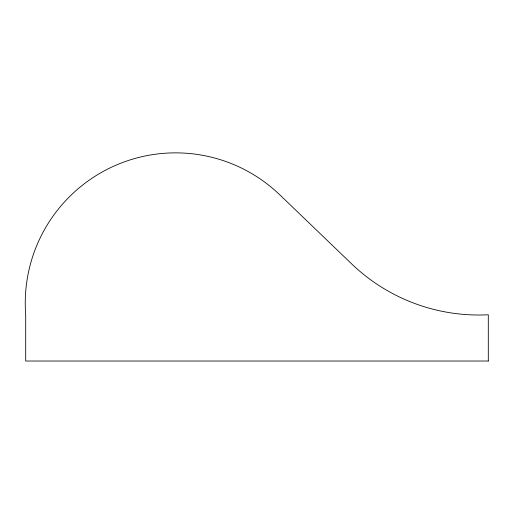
<?xml version="1.0" encoding="UTF-8"?>
<svg xmlns="http://www.w3.org/2000/svg" width="514" height="514" viewBox="0 0 514 514"><rect width="100%" height="100%" fill="white"/><g stroke="black" fill="none" stroke-linecap="round" stroke-linejoin="round"><path stroke-width="0.77" d="M488.3 361.027L25.7 361.027L25.7 314.767A150.345 150.345 0 0 1 279.77 194.8L351.563 263.798A183.594 183.594 0 0 0 488.3 314.767L488.3 361.027"/></g></svg>
